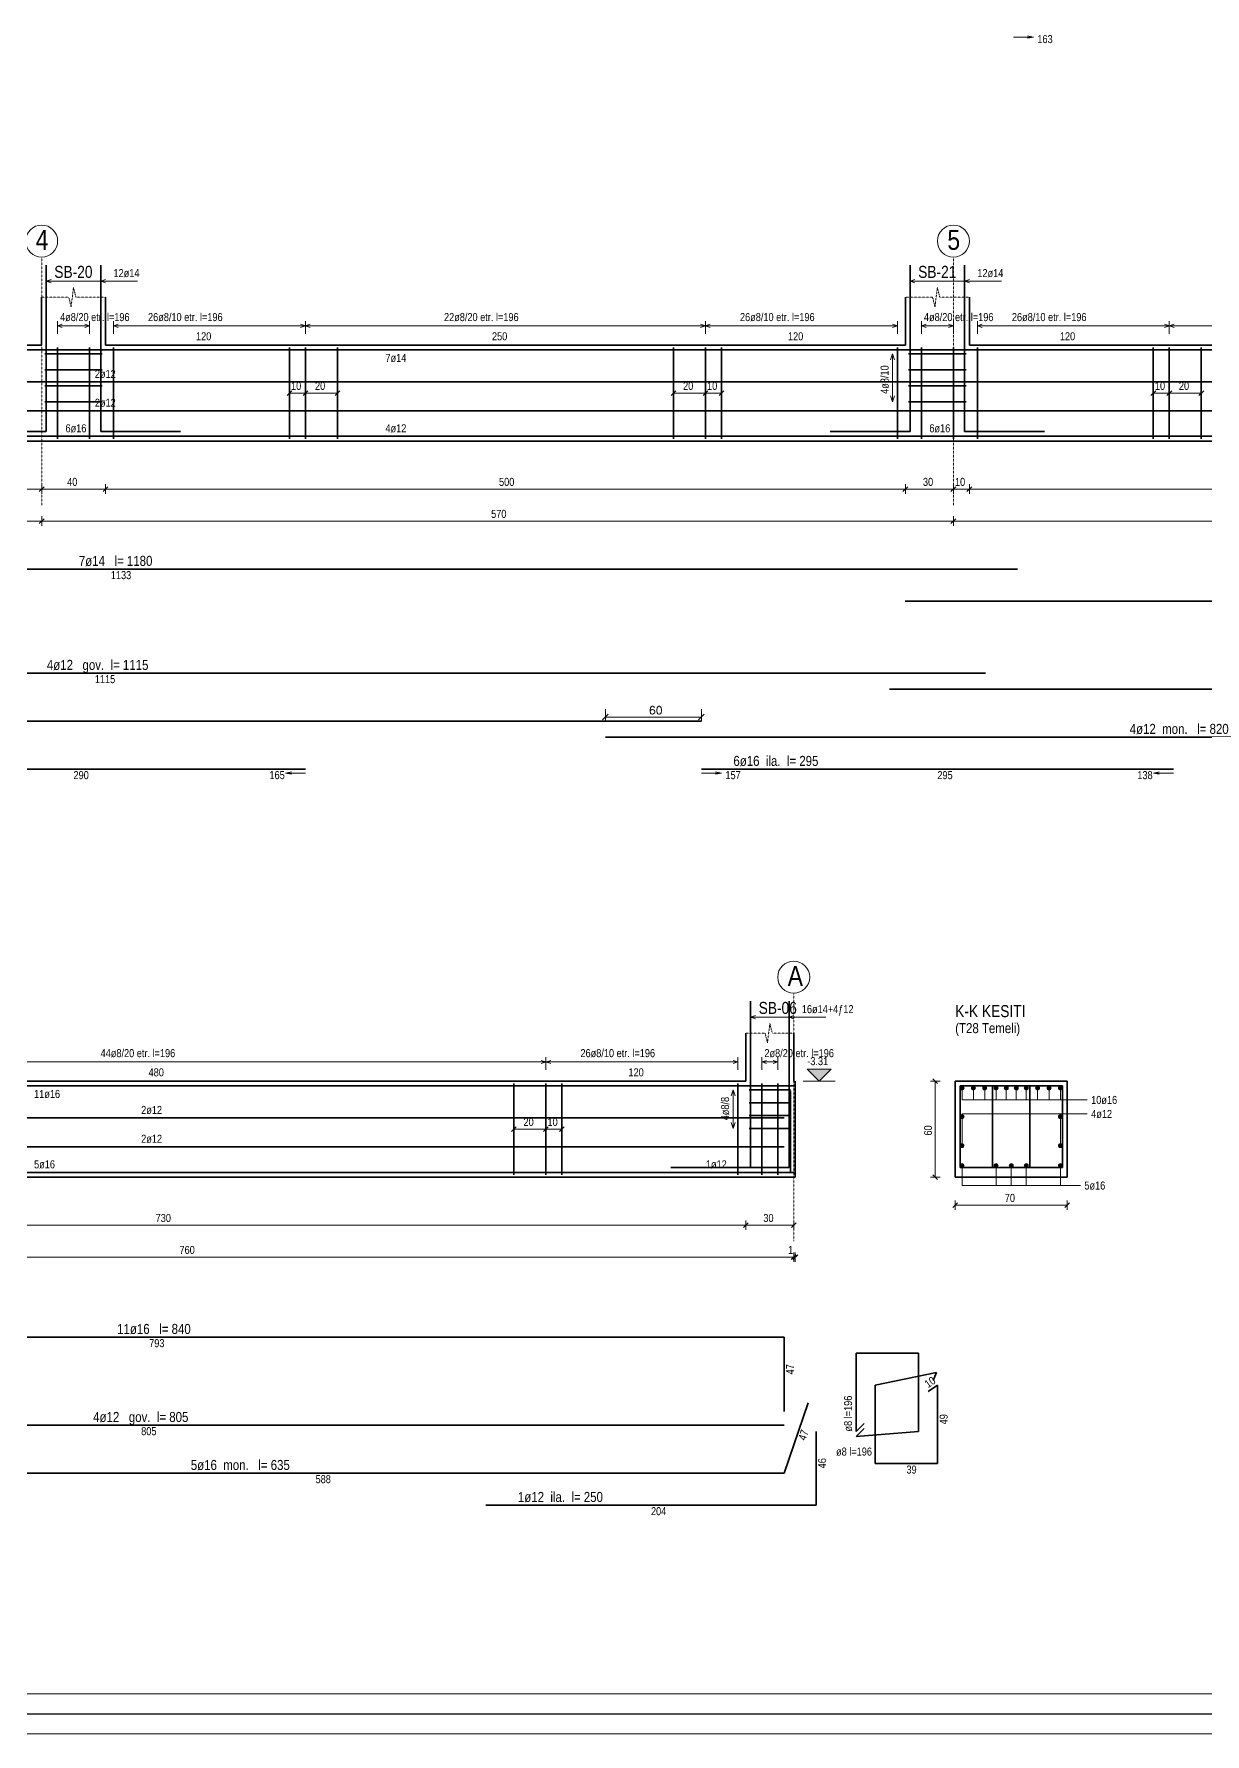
# Model space of a CAD drawing. Header units: millimetres. Extents: x -267 to 94375, y 6431 to 10838.
# Drawn here: x 26423 to 27887, y 6532 to 8657 of the extents above; entities that cross this region are included whole.
import ezdxf

# ---------------------------------------------------------------- set-up
doc = ezdxf.new("R2010")
doc.units = ezdxf.units.MM
doc.header["$LTSCALE"] = 0.0001
doc.linetypes.add('DASHED', pattern=[19.05, 12.7, -6.35])
for name, color, linetype, lineweight in [('AKS BALONU (BEYKENT)', 7, 'Continuous', 20), ('AKS CIZGISI (BEYKENT)', 252, 'DASHED', 20), ('AKS NO (BEYKENT)', 3, 'Continuous', 20), ('DIM_LAY', 8, 'Continuous', 20), ('DONATI (BEYKENT)', 4, 'Continuous', 35), ('DONATI KESIT (BEYKENT)', 7, 'Continuous', 20), ('DONATI YAZISI (BEYKENT)', 3, 'Continuous', 20), ('FILIZ (BEYKENT)', 60, 'Continuous', 20), ('I.DONATI OKU (BEYKENT)', 160, 'Continuous', 20), ('KESIT ISMI (BEYKENT)', 6, 'Continuous', 20), ('KESIT SINIRI (BEYKENT)', 241, 'DASHED', 20), ('KOLON ISMI (BEYKENT)', 91, 'Continuous', 20), ('KOT CIZGI (BEYKENT)', 120, 'Continuous', 20), ('KOT YAZI (BEYKENT)', 7, 'Continuous', 20), ('OLCU (BEYKENT)', 14, 'Continuous', 20), ('OLCU YAZISI (BEYKENT)', 7, 'Continuous', 20), ('REBAR_DET2', 1, 'Continuous', 20), ('SHEETSUMMARY-50', 152, 'Continuous', 20), ('SheetView', 40, 'Continuous', 20), ('SheetViewOut', 231, 'Continuous', 20), ('TEMEL (BEYKENT)', 2, 'Continuous', 35), ('TEMEL ISMI (BEYKENT)', 40, 'Continuous', 20)]:
    doc.layers.add(name, color=color, linetype=linetype, lineweight=lineweight)
doc.styles.add('KOT (BEYKENT)', font='')
doc.styles.add('OLCU (BEYKENT)', font='')
doc.styles.add('stastyle', font='RomanSTA.ttf')
doc.styles.add('YAZI (BEYKENT)', font='')
doc.styles.get('KOT (BEYKENT)').set_extended_font_data('Bahnschrift Light Condensed')
doc.styles.get('OLCU (BEYKENT)').set_extended_font_data('Bahnschrift Light Condensed')
doc.styles.get('YAZI (BEYKENT)').set_extended_font_data('Bahnschrift Light Condensed')

msp = doc.modelspace()

# ---------------------------------------------------------------- hatches: boundary and pattern name
at = {"layer": 'DONATI KESIT (BEYKENT)', "lineweight": 30}
h = msp.add_hatch(color=256, dxfattribs=at)
h.dxf.hatch_style = 1
h.paths.add_polyline_path([(27581.11, 7339.33, 1), (27586.11, 7339.33, 1)])
h = msp.add_hatch(color=256, dxfattribs=at)
h.dxf.hatch_style = 1
h.paths.add_polyline_path([(27595.33, 7339.33, 1), (27600.33, 7339.33, 1)])
h = msp.add_hatch(color=256, dxfattribs=at)
h.dxf.hatch_style = 1
h.paths.add_polyline_path([(27609.56, 7339.33, 1), (27614.56, 7339.33, 1)])
h = msp.add_hatch(color=256, dxfattribs=at)
h.dxf.hatch_style = 1
h.paths.add_polyline_path([(27623.78, 7339.33, 1), (27628.78, 7339.33, 1)])
h = msp.add_hatch(color=256, dxfattribs=at)
h.dxf.hatch_style = 1
h.paths.add_polyline_path([(27636.33, 7339.33, 1), (27641.33, 7339.33, 1)])
h = msp.add_hatch(color=256, dxfattribs=at)
h.dxf.hatch_style = 1
h.paths.add_polyline_path([(27648.89, 7339.33, 1), (27653.89, 7339.33, 1)])
h = msp.add_hatch(color=256, dxfattribs=at)
h.dxf.hatch_style = 1
h.paths.add_polyline_path([(27661.45, 7339.33, 1), (27666.45, 7339.33, 1)])
h = msp.add_hatch(color=256, dxfattribs=at)
h.dxf.hatch_style = 1
h.paths.add_polyline_path([(27675.67, 7339.33, 1), (27680.67, 7339.33, 1)])
h = msp.add_hatch(color=256, dxfattribs=at)
h.dxf.hatch_style = 1
h.paths.add_polyline_path([(27689.89, 7339.33, 1), (27694.89, 7339.33, 1)])
h = msp.add_hatch(color=256, dxfattribs=at)
h.dxf.hatch_style = 1
h.paths.add_polyline_path([(27704.11, 7339.33, 1), (27709.11, 7339.33, 1)])
h = msp.add_hatch(color=256, dxfattribs=at)
h.dxf.hatch_style = 1
h.paths.add_polyline_path([(27581.11, 7303.33, 1), (27586.11, 7303.33, 1)])
h = msp.add_hatch(color=256, dxfattribs=at)
h.dxf.hatch_style = 1
h.paths.add_polyline_path([(27704.11, 7303.33, 1), (27709.11, 7303.33, 1)])
h = msp.add_hatch(color=256, dxfattribs=at)
h.dxf.hatch_style = 1
h.paths.add_polyline_path([(27581.11, 7267.33, 1), (27586.11, 7267.33, 1)])
h = msp.add_hatch(color=256, dxfattribs=at)
h.dxf.hatch_style = 1
h.paths.add_polyline_path([(27704.11, 7267.33, 1), (27709.11, 7267.33, 1)])
h = msp.add_hatch(color=256, dxfattribs=at)
h.dxf.hatch_style = 1
h.paths.add_polyline_path([(27581.11, 7242.33, 1), (27586.11, 7242.33, 1)])
h = msp.add_hatch(color=256, dxfattribs=at)
h.dxf.hatch_style = 1
h.paths.add_polyline_path([(27623.78, 7242.33, 1), (27628.78, 7242.33, 1)])
h = msp.add_hatch(color=256, dxfattribs=at)
h.dxf.hatch_style = 1
h.paths.add_polyline_path([(27642.61, 7242.33, 1), (27647.61, 7242.33, 1)])
h = msp.add_hatch(color=256, dxfattribs=at)
h.dxf.hatch_style = 1
h.paths.add_polyline_path([(27661.45, 7242.33, 1), (27666.45, 7242.33, 1)])
h = msp.add_hatch(color=256, dxfattribs=at)
h.dxf.hatch_style = 1
h.paths.add_polyline_path([(27704.11, 7242.33, 1), (27709.11, 7242.33, 1)])
at = {"layer": 'KOT CIZGI (BEYKENT)'}
msp.add_hatch(color=256, dxfattribs=at).paths.add_polyline_path([(27420.11, 7362.83), (27390.11, 7362.83), (27405.11, 7347.83)])

# ---------------------------------------------------------------- linework, layer by layer
at = {"layer": 'AKS BALONU (BEYKENT)'}
for centre in [(26432.79, 8397.83), (27572.79, 8397.83), (27373.11, 7477.83)]:
    msp.add_circle(centre, 20, dxfattribs=at)
at = {"layer": 'AKS CIZGISI (BEYKENT)'}
for p, q in [((26432.79, 8377.83), (26432.79, 8067.83)), ((27572.79, 8377.83), (27572.79, 8067.83)), ((27373.11, 7457.83), (27373.11, 7147.83))]:
    msp.add_line(p, q, dxfattribs=at)
at = {"layer": 'DONATI (BEYKENT)'}
for p, q in [((26438.59, 8159.83), (26438.59, 8367.83)), ((26506.59, 8159.83), (26506.59, 8367.83)), ((27518.79, 8159.83), (27518.79, 8367.83)), ((27586.79, 8159.83), (27586.79, 8367.83)), ((25377.78, 8261.83), (28692.79, 8261.83)), ((26436.59, 8256.83), (26508.59, 8256.83)), ((26452.59, 8264.83), (26452.59, 8150.83)), ((26492.59, 8264.83), (26492.59, 8150.83)), ((26522.59, 8264.83), (26522.59, 8150.83)), ((26742.59, 8264.83), (26742.59, 8150.83)), ((26762.59, 8264.83), (26762.59, 8150.83)), ((26802.6, 8264.83), (26802.6, 8150.83)), ((27222.79, 8264.83), (27222.79, 8150.83)), ((27262.79, 8264.83), (27262.79, 8150.83)), ((27282.79, 8264.83), (27282.79, 8150.83)), ((27502.79, 8264.83), (27502.79, 8150.83)), ((27516.79, 8256.83), (27588.79, 8256.83)), ((27532.79, 8264.83), (27532.79, 8150.83)), ((27572.79, 8264.83), (27572.79, 8150.83)), ((27602.79, 8264.83), (27602.79, 8150.83)), ((27822.79, 8264.83), (27822.79, 8150.83)), ((27842.79, 8264.83), (27842.79, 8150.83)), ((27882.79, 8264.83), (27882.79, 8150.83)), ((26436.59, 8236.83), (26508.59, 8236.83)), ((27516.79, 8236.83), (27588.79, 8236.83)), ((25385.78, 8221.83), (28680.79, 8221.83)), ((26436.59, 8216.83), (26508.59, 8216.83)), ((27516.79, 8216.83), (27588.79, 8216.83)), ((25385.78, 8185.83), (28680.79, 8185.83)), ((26436.59, 8196.83), (26508.59, 8196.83)), ((27516.79, 8196.83), (27588.79, 8196.83)), ((26338.59, 8159.83), (26438.59, 8159.83)), ((26606.59, 8159.83), (26506.59, 8159.83)), ((27418.79, 8159.83), (27518.79, 8159.83)), ((27686.79, 8159.83), (27586.79, 8159.83)), ((25377.78, 8153.83), (28692.79, 8153.83)), ((25385.78, 7987.83), (27652.79, 7987.83)), ((27512.59, 7947.83), (28680.79, 7947.83)), ((25385.78, 7857.83), (27612.79, 7857.83)), ((27492.79, 7837.83), (28680.79, 7837.83)), ((25385.78, 7797.83), (27257.74, 7797.83)), ((27137.74, 7777.83), (28680.79, 7777.83)), ((26182.54, 7737.83), (26762.64, 7737.83)), ((27257.74, 7737.83), (27847.84, 7737.83)), ((27319.31, 7239.83), (27319.31, 7447.83)), ((27367.31, 7239.83), (27367.31, 7447.83)), ((24033.45, 7341.83), (27373.11, 7341.83)), ((27023.31, 7344.83), (27023.31, 7230.83)), ((27063.31, 7344.83), (27063.31, 7230.83)), ((27083.31, 7344.83), (27083.31, 7230.83)), ((27303.31, 7344.83), (27303.31, 7230.83)), ((27317.31, 7336.83), (27369.31, 7336.83)), ((27333.31, 7344.83), (27333.31, 7230.83)), ((27353.31, 7344.83), (27353.31, 7230.83)), ((27369.11, 7233.83), (27369.11, 7335.83)), ((27581.11, 7341.83), (27709.11, 7341.83)), ((27581.11, 7239.83), (27581.11, 7341.83)), ((27621.74, 7239.83), (27621.74, 7341.83)), ((27668.36, 7239.83), (27668.36, 7341.83)), ((27709.11, 7341.83), (27709.11, 7239.83)), ((27317.31, 7320.83), (27369.31, 7320.83)), ((24041.45, 7301.83), (27361.11, 7301.83)), ((27317.31, 7304.83), (27369.31, 7304.83)), ((27317.31, 7288.83), (27369.31, 7288.83)), ((24041.45, 7265.83), (27361.11, 7265.83)), ((24033.45, 7233.83), (27373.11, 7233.83)), ((27219.31, 7239.83), (27367.31, 7239.83)), ((27709.11, 7239.83), (27581.11, 7239.83)), ((25773.31, 7027.83), (27361.11, 7027.83)), ((27361.11, 7027.83), (27361.11, 6934.75)), ((27451.11, 7007.83), (27451.11, 6909.83)), ((27451.11, 7007.83), (27529.11, 7007.83)), ((27529.11, 6909.83), (27529.11, 7007.83)), ((27475.11, 6967.83), (27551.52, 6983.83)), ((27547.52, 6973.83), (27551.52, 6983.83)), ((27475.11, 6967.83), (27475.11, 6869.83)), ((27541.11, 6959.83), (27553.11, 6967.83)), ((27553.11, 6869.83), (27553.11, 6967.83)), ((27361.11, 6857.83), (27391.11, 6945.94)), ((25753.31, 6917.83), (27361.11, 6917.83)), ((27401.11, 6909.83), (27401.11, 6817.83)), ((27461.11, 6919.83), (27451.11, 6909.83)), ((27461.34, 6913.83), (27451.34, 6903.83)), ((27529.11, 6909.83), (27451.34, 6903.83)), ((27553.11, 6869.83), (27475.11, 6869.83)), ((26189.45, 6857.83), (27361.11, 6857.83)), ((27401.11, 6817.83), (26988.31, 6817.83))]:
    msp.add_line(p, q, dxfattribs=at)
at = {"layer": 'DONATI KESIT (BEYKENT)'}
for centre in [(27583.61, 7339.33), (27597.83, 7339.33), (27612.06, 7339.33), (27626.28, 7339.33), (27638.83, 7339.33), (27651.39, 7339.33), (27663.95, 7339.33), (27678.17, 7339.33), (27692.39, 7339.33), (27706.61, 7339.33), (27583.61, 7303.33), (27706.61, 7303.33), (27583.61, 7267.33), (27706.61, 7267.33), (27583.61, 7242.33), (27626.28, 7242.33), (27645.11, 7242.33), (27663.95, 7242.33), (27706.61, 7242.33)]:
    msp.add_circle(centre, 2.5, dxfattribs=at)
at = {"layer": 'I.DONATI OKU (BEYKENT)'}
for p, q in [((26438.59, 8347.83), (26444.59, 8349.83)), ((26438.59, 8347.83), (26552.59, 8347.83)), ((26438.59, 8347.83), (26444.59, 8345.83)), ((26506.59, 8347.83), (26512.59, 8349.83)), ((26506.59, 8347.83), (26512.59, 8345.83)), ((27518.79, 8347.83), (27524.79, 8349.83)), ((27518.79, 8347.83), (27632.79, 8347.83)), ((27518.79, 8347.83), (27524.79, 8345.83)), ((27586.79, 8347.83), (27592.79, 8349.83)), ((27586.79, 8347.83), (27592.79, 8345.83)), ((26452.59, 8297.83), (26452.59, 8281.83)), ((26452.59, 8291.83), (26458.59, 8293.83)), ((26452.59, 8291.83), (26492.59, 8291.83)), ((26452.59, 8291.83), (26458.59, 8289.83)), ((26492.59, 8291.83), (26486.59, 8293.83)), ((26492.59, 8291.83), (26486.59, 8289.83)), ((26492.59, 8297.83), (26492.59, 8281.83)), ((26522.59, 8297.83), (26522.59, 8281.83)), ((26522.59, 8291.83), (26528.59, 8293.83)), ((26522.59, 8291.83), (27502.79, 8291.83)), ((26522.59, 8291.83), (26528.59, 8289.83)), ((26756.59, 8293.83), (26768.59, 8289.83)), ((26756.59, 8289.83), (26768.59, 8293.83)), ((26762.59, 8297.83), (26762.59, 8281.83)), ((27256.79, 8293.83), (27268.79, 8289.83)), ((27256.79, 8289.83), (27268.79, 8293.83)), ((27262.79, 8297.83), (27262.79, 8281.83)), ((27502.79, 8291.83), (27496.79, 8293.83)), ((27502.79, 8291.83), (27496.79, 8289.83)), ((27502.79, 8297.83), (27502.79, 8281.83)), ((27532.79, 8297.83), (27532.79, 8281.83)), ((27532.79, 8291.83), (27538.79, 8293.83)), ((27532.79, 8291.83), (27572.79, 8291.83)), ((27532.79, 8291.83), (27538.79, 8289.83)), ((27572.79, 8291.83), (27566.79, 8293.83)), ((27572.79, 8291.83), (27566.79, 8289.83)), ((27572.79, 8297.83), (27572.79, 8281.83)), ((27602.79, 8297.83), (27602.79, 8281.83)), ((27602.79, 8291.83), (27608.79, 8293.83)), ((27602.79, 8291.83), (28602.99, 8291.83)), ((27602.79, 8291.83), (27608.79, 8289.83)), ((27836.79, 8293.83), (27848.79, 8289.83)), ((27836.79, 8289.83), (27848.79, 8293.83)), ((27842.79, 8297.83), (27842.79, 8281.83)), ((27496.79, 8256.83), (27494.29, 8249.33)), ((27496.79, 8256.83), (27496.79, 8196.83)), ((27496.79, 8256.83), (27499.29, 8249.33)), ((27496.79, 8196.83), (27494.29, 8204.33)), ((27496.79, 8196.83), (27499.29, 8204.33)), ((27319.31, 7427.83), (27325.31, 7429.83)), ((27319.31, 7427.83), (27413.31, 7427.83)), ((27319.31, 7427.83), (27325.31, 7425.83)), ((27367.31, 7427.83), (27373.31, 7429.83)), ((27367.31, 7427.83), (27373.31, 7425.83)), ((27057.31, 7373.83), (27069.31, 7369.83)), ((27057.31, 7369.83), (27069.31, 7373.83)), ((27063.31, 7377.83), (27063.31, 7361.83)), ((27303.31, 7371.83), (27297.31, 7373.83)), ((27303.31, 7377.83), (27303.31, 7361.83)), ((27333.31, 7377.83), (27333.31, 7361.83)), ((27333.31, 7371.83), (27339.31, 7373.83)), ((27353.31, 7371.83), (27347.31, 7373.83)), ((27353.31, 7377.83), (27353.31, 7361.83)), ((25863.31, 7371.83), (27303.31, 7371.83)), ((27303.31, 7371.83), (27297.31, 7369.83)), ((27333.31, 7371.83), (27353.31, 7371.83)), ((27333.31, 7371.83), (27339.31, 7369.83)), ((27353.31, 7371.83), (27347.31, 7369.83)), ((27297.31, 7336.83), (27294.81, 7329.33)), ((27297.31, 7336.83), (27297.31, 7288.83)), ((27297.31, 7336.83), (27299.81, 7329.33)), ((27583.61, 7339.33), (27583.61, 7324.33)), ((27597.83, 7339.33), (27597.83, 7324.33)), ((27612.06, 7339.33), (27612.06, 7324.33)), ((27626.28, 7339.33), (27626.28, 7324.33)), ((27638.83, 7339.33), (27638.83, 7324.33)), ((27651.39, 7339.33), (27651.39, 7324.33)), ((27663.95, 7339.33), (27663.95, 7324.33)), ((27678.17, 7339.33), (27678.17, 7324.33)), ((27692.39, 7339.33), (27692.39, 7324.33)), ((27706.61, 7339.33), (27706.61, 7324.33)), ((27583.61, 7324.33), (27740.11, 7324.33)), ((27297.31, 7288.83), (27294.81, 7296.33)), ((27297.31, 7288.83), (27299.81, 7296.33)), ((27583.61, 7267.33), (27583.61, 7306.83)), ((27583.61, 7306.83), (27740.11, 7306.83)), ((27706.61, 7267.33), (27706.61, 7306.83)), ((27583.61, 7242.33), (27583.61, 7217.33)), ((27626.28, 7242.33), (27626.28, 7217.33)), ((27645.11, 7242.33), (27645.11, 7217.33)), ((27663.95, 7242.33), (27663.95, 7217.33)), ((27706.61, 7242.33), (27706.61, 7217.33)), ((27583.61, 7217.33), (27731.61, 7217.33))]:
    msp.add_line(p, q, dxfattribs=at)
at = {"layer": 'KESIT SINIRI (BEYKENT)'}
for p, q in [((26469.59, 8315.83), (26472.59, 8339.83)), ((26472.59, 8339.83), (26475.59, 8327.83)), ((27549.79, 8315.83), (27552.79, 8339.83)), ((27552.79, 8339.83), (27555.79, 8327.83)), ((26432.59, 8327.83), (26466.59, 8327.83)), ((26466.59, 8327.83), (26469.59, 8315.83)), ((26475.59, 8327.83), (26512.59, 8327.83)), ((27512.79, 8327.83), (27546.79, 8327.83)), ((27546.79, 8327.83), (27549.79, 8315.83)), ((27555.79, 8327.83), (27592.79, 8327.83)), ((27340.31, 7395.83), (27343.31, 7419.83)), ((27343.31, 7419.83), (27346.31, 7407.83)), ((27313.31, 7407.83), (27337.31, 7407.83)), ((27337.31, 7407.83), (27340.31, 7395.83)), ((27346.31, 7407.83), (27373.31, 7407.83))]:
    msp.add_line(p, q, dxfattribs=at)
at = {"layer": 'KOT CIZGI (BEYKENT)'}
for p, q in [((27390.11, 7362.83), (27420.11, 7362.83)), ((27405.11, 7347.83), (27390.11, 7362.83)), ((27405.11, 7347.83), (27420.11, 7362.83)), ((27385.11, 7347.83), (27425.11, 7347.83))]:
    msp.add_line(p, q, dxfattribs=at)
at = {"layer": 'OLCU (BEYKENT)'}
for p, q in [((26745.59, 8210.83), (26739.59, 8204.83)), ((26742.59, 8213.83), (26742.59, 8201.83)), ((26742.59, 8207.83), (26802.6, 8207.83)), ((26765.59, 8210.83), (26759.6, 8204.83)), ((26762.59, 8213.83), (26762.59, 8201.83)), ((26799.59, 8204.83), (26805.59, 8210.83)), ((27225.79, 8210.83), (27219.79, 8204.83)), ((27222.79, 8213.83), (27222.79, 8201.83)), ((27222.79, 8207.83), (27282.79, 8207.83)), ((27265.79, 8210.83), (27259.79, 8204.83)), ((27262.79, 8213.83), (27262.79, 8201.83)), ((27279.79, 8204.83), (27285.79, 8210.83)), ((27825.79, 8210.83), (27819.79, 8204.83)), ((27822.79, 8213.83), (27822.79, 8201.83)), ((27822.79, 8207.83), (27882.79, 8207.83)), ((27845.79, 8210.83), (27839.79, 8204.83)), ((27842.79, 8213.83), (27842.79, 8201.83)), ((27879.79, 8204.83), (27885.79, 8210.83)), ((25387.6, 8087.83), (26432.59, 8087.83)), ((26435.79, 8090.83), (26429.79, 8084.83)), ((26432.79, 8093.83), (26432.79, 8081.83)), ((26432.79, 8087.83), (27512.79, 8087.83)), ((26515.59, 8090.83), (26509.59, 8084.83)), ((26512.59, 8093.83), (26512.59, 8081.83)), ((27515.79, 8090.83), (27509.79, 8084.83)), ((27512.79, 8093.83), (27512.79, 8081.83)), ((27512.79, 8087.83), (28692.79, 8087.83)), ((27575.79, 8090.83), (27569.79, 8084.83)), ((27572.79, 8093.83), (27572.79, 8081.83)), ((27595.79, 8090.83), (27589.79, 8084.83)), ((27592.79, 8093.83), (27592.79, 8081.83)), ((26432.79, 8053.83), (26432.79, 8041.83)), ((27572.79, 8053.83), (27572.79, 8041.83)), ((25371.78, 8047.83), (28694.79, 8047.83)), ((26435.79, 8050.83), (26429.79, 8044.83)), ((27575.79, 8050.83), (27569.79, 8044.83)), ((27134.21, 7799.29), (27141.27, 7806.37)), ((27137.75, 7797.83), (27137.74, 7812.83)), ((27137.74, 7802.83), (27257.74, 7802.83)), ((27254.21, 7799.29), (27261.27, 7806.37)), ((27257.75, 7797.83), (27257.74, 7812.83)), ((27544.11, 7347.83), (27556.11, 7347.83)), ((27553.11, 7344.83), (27547.11, 7350.83)), ((27550.11, 7227.83), (27550.11, 7347.83)), ((27026.31, 7290.83), (27020.31, 7284.83)), ((27023.31, 7293.83), (27023.31, 7281.83)), ((27066.31, 7290.83), (27060.31, 7284.83)), ((27063.31, 7293.83), (27063.31, 7281.83)), ((27080.31, 7284.83), (27086.31, 7290.83)), ((27023.31, 7287.83), (27083.31, 7287.83)), ((27544.11, 7227.83), (27556.11, 7227.83)), ((27547.11, 7230.83), (27553.11, 7224.83)), ((27578.11, 7195.83), (27572.11, 7189.83)), ((27575.11, 7198.83), (27575.11, 7186.83)), ((27575.11, 7192.83), (27715.11, 7192.83)), ((27718.11, 7195.83), (27712.11, 7189.83)), ((27715.11, 7198.83), (27715.11, 7186.83)), ((25853.31, 7167.83), (27373.11, 7167.83)), ((27316.31, 7170.83), (27310.31, 7164.83)), ((27313.31, 7173.83), (27313.31, 7161.83)), ((27376.31, 7170.83), (27370.31, 7164.83)), ((27373.31, 7173.83), (27373.31, 7161.83)), ((24027.45, 7127.83), (27375.11, 7127.83)), ((27376.11, 7130.83), (27370.11, 7124.83)), ((27378.11, 7130.83), (27372.11, 7124.83)), ((27373.11, 7133.83), (27373.11, 7121.83)), ((27375.11, 7133.83), (27375.11, 7121.83))]:
    msp.add_line(p, q, dxfattribs=at)
at = {"layer": 'REBAR_DET2'}
for p, q in [((27647.82, 8652.83), (27672.82, 8652.83)), ((27672.82, 8652.83), (27665.46, 8654.29)), ((27672.82, 8652.83), (27665.46, 8651.37)), ((26737.64, 7732.83), (26745, 7734.29)), ((26762.64, 7732.83), (26737.64, 7732.83)), ((26737.64, 7732.83), (26745, 7731.37)), ((27257.74, 7732.83), (27282.74, 7732.83)), ((27282.74, 7732.83), (27275.39, 7734.29)), ((27282.74, 7732.83), (27275.39, 7731.37)), ((27822.84, 7732.83), (27830.2, 7734.29)), ((27847.84, 7732.83), (27822.84, 7732.83)), ((27822.84, 7732.83), (27830.2, 7731.37))]:
    msp.add_line(p, q, dxfattribs=at)
at = {"layer": 'SHEETSUMMARY-50', "const_width": 2, "flags": 128}
msp.add_lwpolyline([(9013.61, 6556.81), (39480.33, 6556.81), (39480.33, 10706.81), (9013.61, 10706.81)], close=True, dxfattribs=at)
at = {"layer": 'SheetView'}
msp.add_lwpolyline([(9038.61, 6581.81), (38855.33, 6581.81), (38855.33, 10681.81), (9038.61, 10681.81)], close=True, dxfattribs=at)
at = {"layer": 'SheetViewOut'}
msp.add_lwpolyline([(8988.61, 6531.81), (39505.33, 6531.81), (39505.33, 10731.81), (8988.61, 10731.81)], close=True, dxfattribs=at)
at = {"layer": 'TEMEL (BEYKENT)'}
for p, q in [((26432.59, 8267.83), (26432.59, 8327.83)), ((26512.59, 8327.83), (26512.59, 8267.83)), ((27512.79, 8267.83), (27512.79, 8327.83)), ((27592.79, 8327.83), (27592.79, 8267.83)), ((25445.81, 8267.83), (26432.59, 8267.83)), ((26512.59, 8267.83), (27512.79, 8267.83)), ((27592.79, 8267.83), (28612.99, 8267.83)), ((25371.78, 8147.83), (28694.79, 8147.83)), ((27313.31, 7347.83), (27313.31, 7407.83)), ((27373.31, 7407.83), (27373.31, 7347.83)), ((25853.31, 7347.83), (27313.31, 7347.83)), ((27375.11, 7347.83), (27375.11, 7227.83)), ((27715.11, 7347.83), (27575.11, 7347.83)), ((27575.11, 7347.83), (27575.11, 7227.83)), ((27715.11, 7227.83), (27715.11, 7347.83)), ((24027.45, 7227.83), (27375.11, 7227.83)), ((27575.11, 7227.83), (27715.11, 7227.83))]:
    msp.add_line(p, q, dxfattribs=at)

# ---------------------------------------------------------------- texts
at = {"layer": 'AKS NO (BEYKENT)', "style": 'YAZI (BEYKENT)'}
for s, p in [('4', (26425.29, 8386.83)), ('5', (27565.29, 8386.83)), ('A', (27365.61, 7466.83))]:
    msp.add_text(s, height=25, dxfattribs=at).set_placement(p)
at = {"layer": 'DIM_LAY', "style": 'stastyle'}
msp.add_text('60', height=10, dxfattribs=at).set_placement((27192.02, 7806.33))
at = {"layer": 'DONATI YAZISI (BEYKENT)', "style": 'YAZI (BEYKENT)'}
for s, height, p in [(' 4ø8/20 etr. l=196', 10, (26452.59, 8297.83)), (' 26ø8/10 etr. l=196', 10, (26562.59, 8297.83)), (' 22ø8/20 etr. l=196', 10, (26932.69, 8297.83)), (' 26ø8/10 etr. l=196', 10, (27302.79, 8297.83)), (' 4ø8/20 etr. l=196', 10, (27532.79, 8297.83)), (' 26ø8/10 etr. l=196', 10, (27642.79, 8297.83)), ('7ø14', 10, (26862.69, 8246.83)), ('2ø12', 10, (26499.29, 8226.83)), ('2ø12', 10, (26499.29, 8190.83)), ('6ø16', 10, (26462.59, 8158.83)), ('4ø12', 10, (26862.69, 8158.83)), ('6ø16', 10, (27542.79, 8158.83)), ('7ø14   l= 1180', 12.5, (26479.29, 7991.83)), ('4ø12   gov.  l= 1115', 12.5, (26439.29, 7861.83)), (' 4ø12  mon.   l= 820', 12.5, (27789.27, 7781.83)), ('6ø16  ila.  l= 295', 12.5, (27297.74, 7741.83)), (' 44ø8/20 etr. l=196', 10, (26503.31, 7377.83)), (' 26ø8/10 etr. l=196', 10, (27103.31, 7377.83)), (' 2ø8/20 etr. l=196', 10, (27333.31, 7377.83)), ('11ø16', 10, (26423.31, 7326.83)), ('2ø12', 10, (26557.21, 7306.83)), ('4ø12', 10, (27745.11, 7301.83)), ('10ø16', 10, (27745.11, 7319.33)), ('2ø12', 10, (26557.21, 7270.83)), ('5ø16', 10, (26423.31, 7238.83)), ('1ø12', 10, (27263.31, 7238.83)), ('5ø16', 10, (27736.61, 7212.33)), ('11ø16   l= 840', 12.5, (26527.21, 7031.83)), ('4ø12   gov.  l= 805', 12.5, (26497.21, 6921.83)), ('ø8 l=196', 10, (27426.11, 6879.83)), (' 5ø16  mon.   l= 635', 12.5, (26615.28, 6861.83)), ('1ø12  ila.  l= 250', 12.5, (27028.31, 6821.83))]:
    msp.add_text(s, height=height, dxfattribs=at).set_placement(p)
for s, p in [('4ø8/10', (27491.79, 8206.83)), ('4ø8/8', (27292.31, 7298.83)), ('ø8 l=196', (27446.11, 6909.83))]:
    msp.add_text(s, height=10, rotation=90, dxfattribs=at).set_placement(p)
at = {"layer": 'FILIZ (BEYKENT)', "style": 'YAZI (BEYKENT)'}
for s, p in [('12ø14', (26522.6, 8352.83)), ('12ø14', (27602.79, 8352.83)), ('16ø14+4ƒ12', (27383.31, 7432.83))]:
    msp.add_text(s, height=10, dxfattribs=at).set_placement(p)
at = {"layer": 'KESIT ISMI (BEYKENT)', "style": 'YAZI (BEYKENT)'}
msp.add_text('K-K KESITI', height=15, dxfattribs=at).set_placement((27575.11, 7427.83))
at = {"layer": 'KOLON ISMI (BEYKENT)', "style": 'YAZI (BEYKENT)'}
for s, p in [('SB-20', (26448.59, 8351.83)), ('SB-21', (27528.79, 8351.83)), ('SB-06', (27329.31, 7431.83))]:
    msp.add_text(s, height=15, dxfattribs=at).set_placement(p)
at = {"layer": 'KOT YAZI (BEYKENT)', "style": 'KOT (BEYKENT)'}
msp.add_text('-3.31', height=10, dxfattribs=at).set_placement((27390.11, 7367.83))
at = {"layer": 'OLCU YAZISI (BEYKENT)', "style": 'OLCU (BEYKENT)'}
for s, p in [('163', (27677.82, 8645.33)), (' 120', (26622.6, 8273.83)), (' 250', (26992.69, 8273.83)), (' 120', (27362.79, 8273.83)), (' 120', (27702.79, 8273.83)), ('10', (26744.6, 8211.83)), ('20', (26774.59, 8211.83)), ('20', (27234.79, 8211.83)), ('10', (27264.79, 8211.83)), ('10', (27824.79, 8211.83)), ('20', (27854.79, 8211.83)), ('40', (26464.69, 8091.83)), ('500', (27004.69, 8091.83)), ('30', (27534.79, 8091.83)), ('10', (27574.79, 8091.83)), ('570', (26994.79, 8051.83)), ('1133', (26519.29, 7975.33)), ('1115', (26499.29, 7845.33)), ('290', (26472.6, 7725.33)), ('165', (26717.64, 7725.33)), ('157', (27287.74, 7725.33)), ('295', (27552.79, 7725.33)), ('138', (27802.84, 7725.33)), (' 480', (26563.31, 7353.83)), (' 120', (27163.31, 7353.83)), ('20', (27035.31, 7291.83)), ('10', (27065.31, 7291.83)), ('70', (27637.11, 7196.83)), ('730', (26575.31, 7171.83)), ('30', (27335.21, 7171.83)), ('760', (26605.11, 7131.83)), ('1', (27366.11, 7131.83)), ('793', (26567.21, 7015.33)), ('805', (26557.21, 6905.33)), ('39', (27514.11, 6857.33)), ('588', (26775.28, 6845.33)), ('204', (27194.71, 6805.33))]:
    msp.add_text(s, height=10, dxfattribs=at).set_placement(p)
for s, rotation, p in [('60', 90, (27546.11, 7279.83)), ('47', 90, (27373.61, 6981.29)), ('10', 34, (27541.11, 6963.83)), ('49', 90, (27565.61, 6918.83)), ('47', 71.19791, (27387.94, 6897.86)), ('46', 90, (27413.61, 6863.83))]:
    msp.add_text(s, height=10, rotation=rotation, dxfattribs=at).set_placement(p)
at = {"layer": 'TEMEL ISMI (BEYKENT)', "style": 'YAZI (BEYKENT)'}
msp.add_text('(T28 Temeli)', height=12.5, dxfattribs=at).set_placement((27575.11, 7407.83))

doc.saveas('drawing.dxf')
